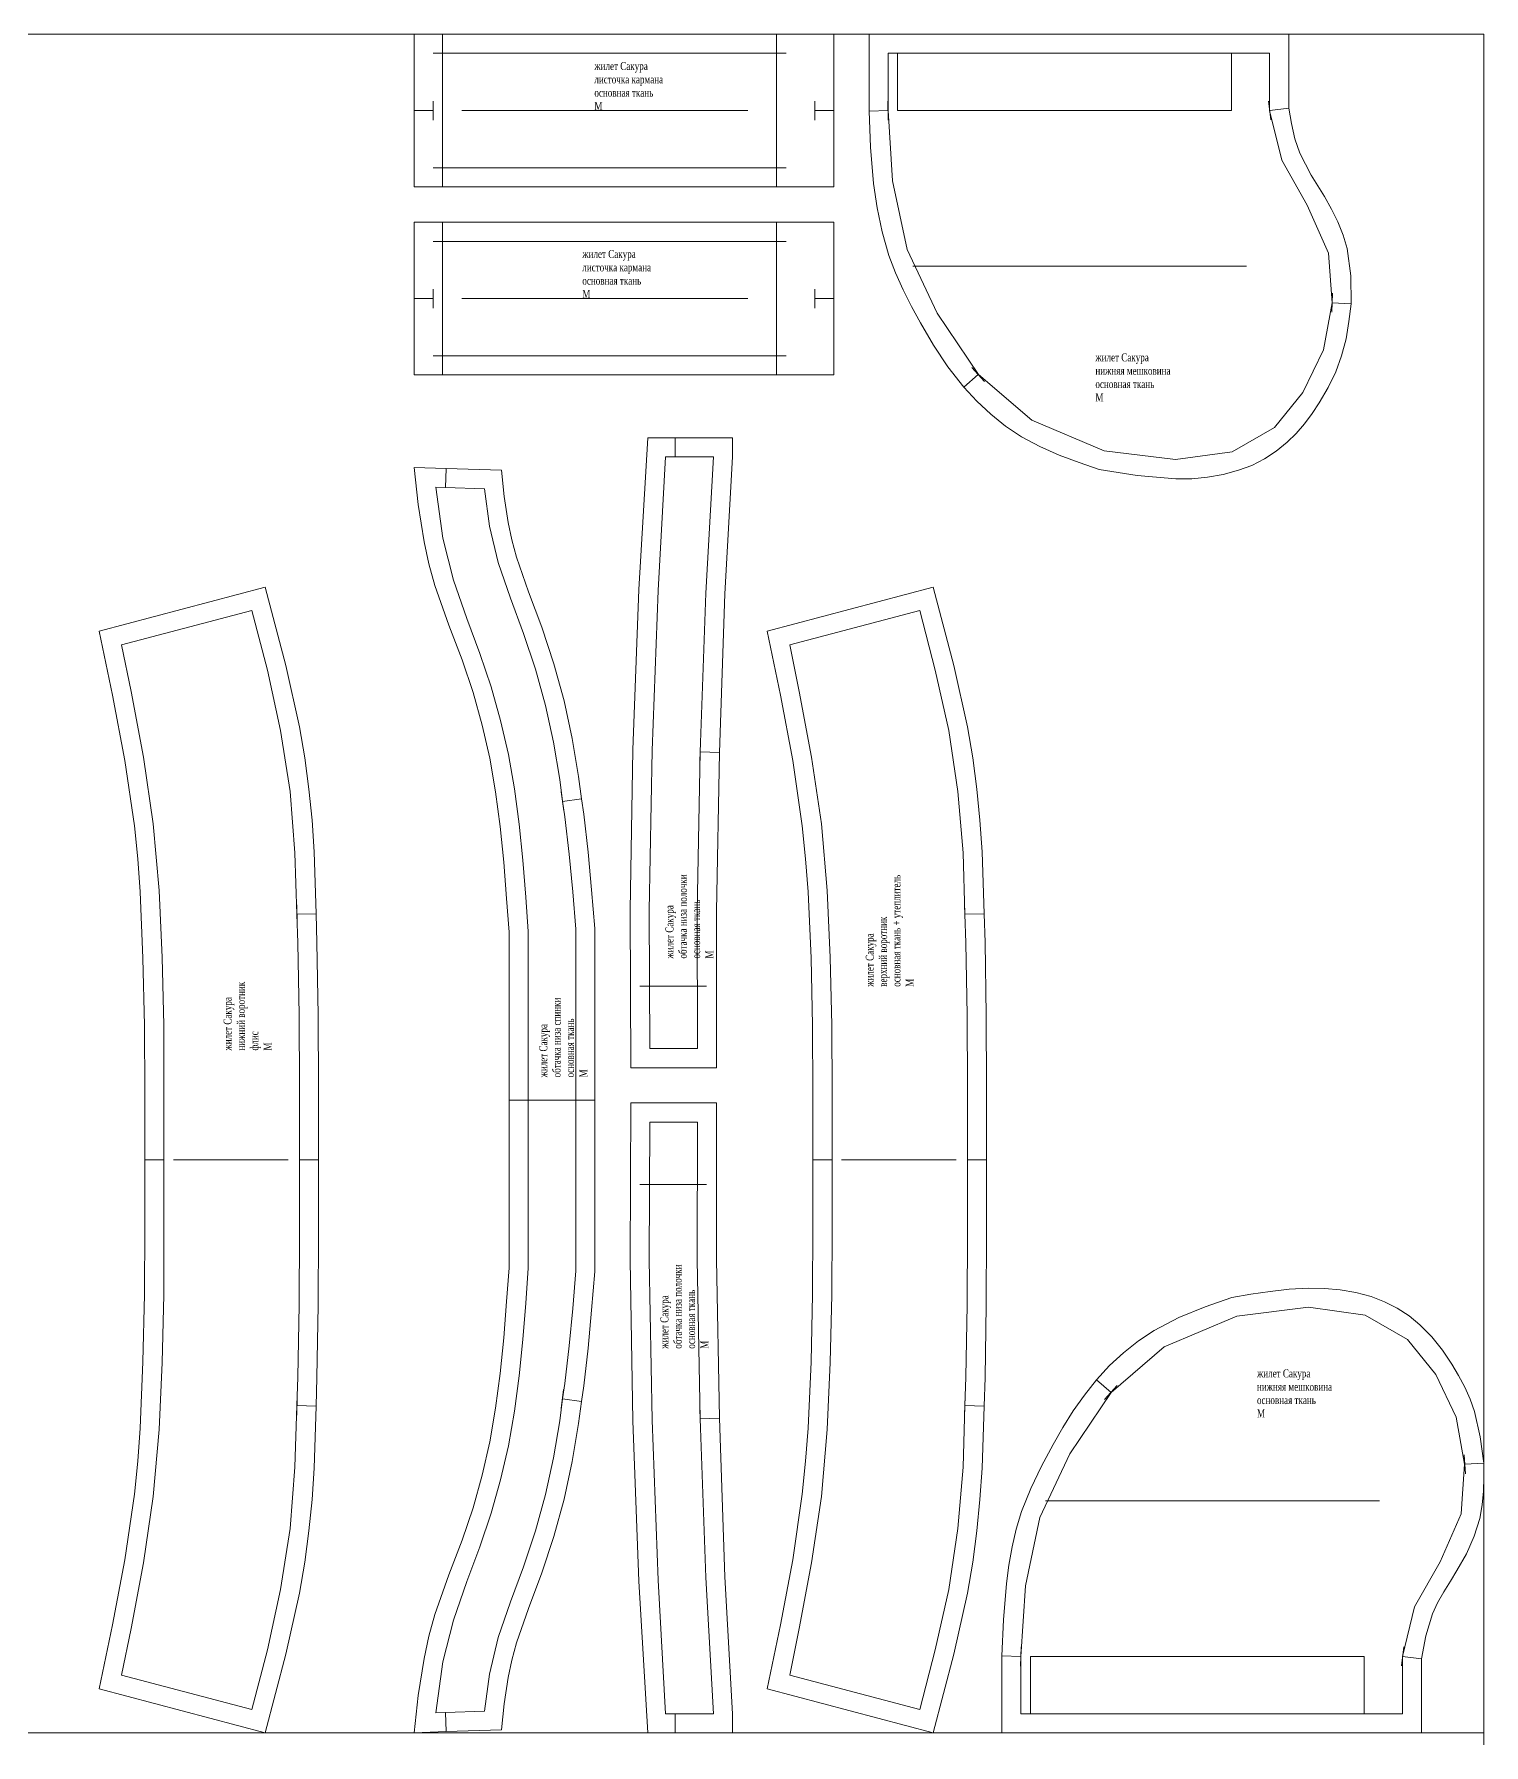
# Model space of a CAD drawing. Header units: inches. Extents: x -3138 to 889, y -4377 to -3481.
# Drawn here: x 130 to 889, y -4377 to -3481 of the extents above; entities that cross this region are included whole.
import ezdxf

# ---------------------------------------------------------------- set-up
doc = ezdxf.new("R2010")
doc.units = ezdxf.units.IN
doc.header["$MEASUREMENT"] = 0
doc.layers.get('0').update_dxf_attribs({"color": 250, "linetype": 'CONTINUOUS', "lineweight": 100})
doc.styles.get("Standard").update_dxf_attribs({"font": 'txt', "width": 0.75})

msp = doc.modelspace()

# ---------------------------------------------------------------- linework, layer by layer
at = {"linetype": 'Continuous', "lineweight": 20}
for points in [[(889.36, -3481.01), (-3137.66, -3481.01)], [(889.36, -3481.01), (-2751.82, -3481.01)], [(329.14, -3481.01), (329.14, -3521.02)], [(329.14, -3481.01), (329.14, -3481.01)], [(344.07, -3481.01), (329.14, -3481.01)], [(344.07, -3481.01), (344.07, -3491)], [(344.07, -3481.01), (344.07, -3481.01)], [(518.98, -3481.01), (344.07, -3481.01)], [(518.98, -3481.01), (518.98, -3491)], [(518.98, -3481.01), (518.98, -3481.01)], [(548.94, -3481.01), (518.98, -3481.01)], [(548.94, -3481.01), (548.94, -3481.01)], [(548.94, -3521.02), (548.94, -3481.01)], [(567.39, -3481.01), (567.39, -3521.26)], [(567.39, -3481.01), (567.39, -3481.01)], [(787.25, -3481.01), (567.39, -3481.01)], [(787.25, -3481.01), (787.25, -3481.01)], [(787.25, -3519.73), (787.25, -3481.01)], [(889.36, -3481.01), (889.36, -4376.66)], [(889.36, -4370.38), (889.36, -3481.01)], [(349.06, -3491), (339.13, -3491)], [(344.07, -3491), (344.07, -3521.02)], [(518.98, -3491), (344.07, -3491)], [(523.97, -3491), (513.98, -3491)], [(518.98, -3521.02), (518.98, -3491)], [(577.38, -3491), (577.38, -3521.02)], [(777.2, -3491), (577.38, -3491)], [(582.37, -3491), (757.23, -3491)], [(582.37, -3491), (582.37, -3491)], [(582.37, -3521.02), (582.37, -3491)], [(757.23, -3491), (757.23, -3521.02)], [(757.23, -3491), (757.23, -3491)], [(777.2, -3521.02), (777.2, -3491)], [(339.13, -3516.03), (339.13, -3526.02)], [(538.95, -3526.02), (538.95, -3516.03)], [(538.95, -3526.02), (538.95, -3516.03)], [(577.2, -3516.03), (577.5, -3526.02)], [(577.2, -3516.03), (577.5, -3526.02)], [(777.85, -3525.9), (776.67, -3516.03)], [(787.25, -3519.73), (777.26, -3521.02)], [(787.25, -3519.73), (787.25, -3519.73)], [(788.72, -3527.78), (787.25, -3519.73)], [(329.14, -3521.02), (339.13, -3521.02)], [(329.14, -3521.02), (329.14, -3560.98)], [(329.14, -3521.02), (329.14, -3521.02)], [(344.07, -3521.02), (344.07, -3550.99)], [(354.05, -3521.02), (503.99, -3521.02)], [(354.05, -3521.02), (354.05, -3521.02)], [(503.99, -3521.02), (354.05, -3521.02)], [(503.99, -3521.02), (503.99, -3521.02)], [(518.98, -3550.99), (518.98, -3521.02)], [(548.94, -3521.02), (538.95, -3521.02)], [(548.94, -3521.02), (538.95, -3521.02)], [(548.94, -3560.98), (548.94, -3521.02)], [(548.94, -3521.02), (548.94, -3521.02)], [(567.39, -3521.26), (577.38, -3521.02)], [(567.39, -3521.26), (577.38, -3521.02)], [(567.39, -3521.26), (568.21, -3540.24)], [(567.39, -3521.26), (567.39, -3521.26)], [(577.38, -3521.02), (579.73, -3557.8)], [(757.23, -3521.02), (582.37, -3521.02)], [(582.37, -3521.02), (582.37, -3521.02)], [(757.23, -3521.02), (757.23, -3521.02)], [(783.61, -3546.99), (777.2, -3521.02)], [(790.48, -3535.71), (788.72, -3527.78)], [(793.01, -3543.29), (790.48, -3535.71)], [(568.21, -3540.24), (569.8, -3559.15)], [(798.94, -3554.87), (793.01, -3543.29)], [(339.13, -3550.99), (349.06, -3550.99)], [(344.07, -3560.98), (344.07, -3550.99)], [(344.07, -3550.99), (518.98, -3550.99)], [(513.98, -3550.99), (523.97, -3550.99)], [(518.98, -3560.98), (518.98, -3550.99)], [(796.88, -3570.49), (783.61, -3546.99)], [(805.87, -3566.03), (798.94, -3554.87)], [(329.14, -3560.98), (344.07, -3560.98)], [(329.14, -3560.98), (329.14, -3560.98)], [(344.07, -3560.98), (518.98, -3560.98)], [(344.07, -3560.98), (344.07, -3560.98)], [(518.98, -3560.98), (548.94, -3560.98)], [(518.98, -3560.98), (518.98, -3560.98)], [(548.94, -3560.98), (548.94, -3560.98)], [(569.8, -3559.15), (571.62, -3571.96)], [(579.73, -3557.8), (587.31, -3593.7)], [(571.62, -3571.96), (574.21, -3584.54)], [(807.99, -3595.7), (796.88, -3570.49)], [(809.58, -3572.55), (805.87, -3566.03)], [(812.98, -3579.31), (809.58, -3572.55)], [(329.14, -3579.48), (329.14, -3619.44)], [(329.14, -3579.48), (329.14, -3579.48)], [(344.07, -3579.48), (329.14, -3579.48)], [(344.07, -3579.48), (344.07, -3589.47)], [(344.07, -3579.48), (344.07, -3579.48)], [(518.98, -3579.48), (344.07, -3579.48)], [(518.98, -3579.48), (518.98, -3589.47)], [(518.98, -3579.48), (518.98, -3579.48)], [(548.94, -3579.48), (518.98, -3579.48)], [(548.94, -3579.48), (548.94, -3579.48)], [(548.94, -3619.44), (548.94, -3579.48)], [(815.74, -3586.18), (812.98, -3579.31)], [(349.06, -3589.47), (339.13, -3589.47)], [(344.07, -3589.47), (344.07, -3619.44)], [(518.98, -3589.47), (344.07, -3589.47)], [(523.97, -3589.47), (513.98, -3589.47)], [(518.98, -3619.44), (518.98, -3589.47)], [(574.21, -3584.54), (577.85, -3596.93)], [(817.8, -3593.29), (815.74, -3586.18)], [(577.85, -3596.93), (581.26, -3605.98)], [(587.31, -3593.7), (603.05, -3627.13)], [(809.87, -3621.61), (807.99, -3595.7)], [(819.68, -3607.57), (817.8, -3593.29)], [(581.26, -3605.98), (585.19, -3614.85)], [(765.16, -3602.4), (590.3, -3602.4)], [(765.16, -3602.4), (765.16, -3602.4)], [(819.92, -3622.2), (819.68, -3607.57)], [(339.13, -3614.44), (339.13, -3624.43)], [(538.95, -3624.43), (538.95, -3614.44)], [(538.95, -3624.43), (538.95, -3614.44)], [(585.19, -3614.85), (589.6, -3623.55)], [(809.69, -3626.6), (810.16, -3616.62)], [(329.14, -3619.44), (339.13, -3619.44)], [(329.14, -3619.44), (329.14, -3659.33)], [(329.14, -3619.44), (329.14, -3619.44)], [(344.07, -3619.44), (344.07, -3649.34)], [(503.99, -3619.44), (354.05, -3619.44)], [(354.05, -3619.44), (503.99, -3619.44)], [(354.05, -3619.44), (354.05, -3619.44)], [(503.99, -3619.44), (503.99, -3619.44)], [(518.98, -3649.34), (518.98, -3619.44)], [(548.94, -3619.44), (538.95, -3619.44)], [(548.94, -3619.44), (538.95, -3619.44)], [(548.94, -3659.33), (548.94, -3619.44)], [(548.94, -3619.44), (548.94, -3619.44)], [(589.6, -3623.55), (594.3, -3632.13)], [(603.05, -3627.13), (624.68, -3659.15)], [(805.35, -3646.23), (809.87, -3621.61)], [(819.92, -3622.2), (809.93, -3621.61)], [(818.74, -3631.36), (819.92, -3622.2)], [(819.92, -3622.2), (819.92, -3622.2)], [(594.3, -3632.13), (601.23, -3643.76)], [(817.21, -3640.47), (818.74, -3631.36)], [(601.23, -3643.76), (608.75, -3655.1)], [(814.92, -3649.34), (817.21, -3640.47)], [(339.13, -3649.34), (349.06, -3649.34)], [(344.07, -3659.33), (344.07, -3649.34)], [(344.07, -3649.34), (518.98, -3649.34)], [(513.98, -3649.34), (523.97, -3649.34)], [(518.98, -3659.33), (518.98, -3649.34)], [(794.59, -3668.55), (805.35, -3646.23)], [(811.81, -3657.8), (814.92, -3649.34)], [(329.14, -3659.33), (344.07, -3659.33)], [(329.14, -3659.33), (329.14, -3659.33)], [(344.07, -3659.33), (518.98, -3659.33)], [(344.07, -3659.33), (344.07, -3659.33)], [(518.98, -3659.33), (548.94, -3659.33)], [(518.98, -3659.33), (518.98, -3659.33)], [(548.94, -3659.33), (548.94, -3659.33)], [(608.75, -3655.1), (617.1, -3665.85)], [(617.1, -3665.85), (624.56, -3659.15)], [(621.27, -3655.45), (627.85, -3662.91)], [(624.68, -3659.15), (652.58, -3683.13)], [(807.81, -3666.03), (811.81, -3657.8)], [(617.1, -3665.85), (623.91, -3673.2)], [(779.79, -3687), (794.59, -3668.55)], [(803.17, -3673.96), (807.81, -3666.03)], [(623.91, -3673.2), (631.14, -3680.01)], [(631.14, -3680.01), (638.95, -3686.24)], [(795.47, -3685.01), (799.47, -3679.54)], [(799.47, -3679.54), (803.17, -3673.96)], [(638.95, -3686.24), (647.24, -3691.76)], [(652.58, -3683.13), (690.48, -3699.17)], [(757.64, -3699.69), (779.79, -3687)], [(786.43, -3694.7), (791.13, -3690.06)], [(791.13, -3690.06), (795.47, -3685.01)], [(451.47, -3692.35), (446.89, -3771.79)], [(451.47, -3692.35), (451.47, -3692.35)], [(465.86, -3692.35), (451.47, -3692.35)], [(465.86, -3692.35), (465.86, -3702.34)], [(465.86, -3692.35), (465.86, -3692.35)], [(495.89, -3692.35), (465.86, -3692.35)], [(495.89, -3692.35), (495.89, -3692.35)], [(495.89, -3702.34), (495.89, -3692.35)], [(647.24, -3691.76), (656.87, -3696.93)], [(656.87, -3696.93), (667.04, -3701.4)], [(780.67, -3699.34), (786.43, -3694.7)], [(329.14, -3707.8), (331.32, -3727.31)], [(329.14, -3707.8), (329.14, -3707.8)], [(345.95, -3708.33), (329.14, -3707.8)], [(460.87, -3702.34), (456.87, -3772.2)], [(470.86, -3702.34), (460.87, -3702.34)], [(465.86, -3702.34), (460.87, -3702.34)], [(485.9, -3702.34), (465.86, -3702.34)], [(481.9, -3773.67), (485.9, -3702.34)], [(491.89, -3774.08), (495.89, -3702.34)], [(495.89, -3702.34), (495.89, -3702.34)], [(667.04, -3701.4), (677.38, -3705.28)], [(677.38, -3705.28), (687.95, -3708.92)], [(690.48, -3699.17), (727.97, -3703.75)], [(727.97, -3703.75), (757.64, -3699.69)], [(760.93, -3709.33), (767.8, -3706.75)], [(767.8, -3706.75), (774.5, -3703.34)], [(774.5, -3703.34), (780.67, -3699.34)], [(345.95, -3708.33), (345.59, -3718.32)], [(345.95, -3708.33), (345.95, -3708.33)], [(374.91, -3709.33), (345.95, -3708.33)], [(374.91, -3709.33), (374.91, -3709.33)], [(376.32, -3723.08), (374.91, -3709.33)], [(687.95, -3708.92), (707.87, -3712.15)], [(707.87, -3712.15), (728.02, -3713.85)], [(728.02, -3713.85), (736.43, -3713.74)], [(736.43, -3713.74), (744.71, -3712.97)], [(744.71, -3712.97), (752.94, -3711.56)], [(752.94, -3711.56), (760.93, -3709.33)], [(350.59, -3718.5), (340.6, -3718.14)], [(340.6, -3718.14), (344.18, -3744.82)], [(345.59, -3718.32), (340.6, -3718.14)], [(365.98, -3718.97), (345.59, -3718.32)], [(368.57, -3738.53), (365.98, -3718.97)], [(378.44, -3736.65), (376.32, -3723.08)], [(331.32, -3727.31), (334.37, -3746.76)], [(373.21, -3757.69), (368.57, -3738.53)], [(380.38, -3745.82), (378.44, -3736.65)], [(334.37, -3746.76), (336.9, -3758.27)], [(344.18, -3744.82), (349.71, -3766.79)], [(382.78, -3754.86), (380.38, -3745.82)], [(336.9, -3758.27), (340.01, -3769.67)], [(379.61, -3776.37), (373.21, -3757.69)], [(389.01, -3772.96), (382.78, -3754.86)], [(251.17, -3770.61), (164.22, -3793.53)], [(251.17, -3770.61), (251.17, -3770.61)], [(262.04, -3811.62), (251.17, -3770.61)], [(340.01, -3769.67), (347.41, -3790.41)], [(349.71, -3766.79), (356.76, -3787)], [(601.06, -3770.61), (514.04, -3793.53)], [(601.06, -3770.61), (601.06, -3770.61)], [(611.87, -3811.62), (601.06, -3770.61)], [(386.49, -3794.82), (379.61, -3776.37)], [(395.95, -3791.53), (389.01, -3772.96)], [(446.89, -3771.79), (443.77, -3855.69)], [(456.87, -3772.2), (453.76, -3855.98)], [(479.02, -3856.8), (481.9, -3773.67)], [(489.01, -3857.1), (491.89, -3774.08)], [(244.07, -3782.77), (175.97, -3800.81)], [(252.29, -3814.03), (244.07, -3782.77)], [(356.76, -3787), (363.63, -3805.22)], [(593.95, -3782.77), (525.85, -3800.81)], [(602.11, -3814.03), (593.95, -3782.77)], [(164.22, -3793.53), (171.15, -3827.13)], [(164.22, -3793.53), (164.22, -3793.53)], [(347.41, -3790.41), (354.23, -3808.57)], [(392.66, -3813.5), (386.49, -3794.82)], [(402.23, -3810.62), (395.95, -3791.53)], [(514.04, -3793.53), (521.09, -3827.13)], [(514.04, -3793.53), (514.04, -3793.53)], [(175.97, -3800.81), (180.96, -3825.19)], [(363.63, -3805.22), (369.56, -3822.73)], [(525.85, -3800.81), (530.85, -3825.19)], [(259.22, -3845.58), (252.29, -3814.03)], [(269.04, -3843.7), (262.04, -3811.62)], [(354.23, -3808.57), (359.99, -3825.66)], [(397.88, -3832.54), (392.66, -3813.5)], [(407.64, -3830.07), (402.23, -3810.62)], [(609.11, -3845.58), (602.11, -3814.03)], [(618.92, -3843.7), (611.87, -3811.62)], [(369.56, -3822.73), (374.44, -3840.29)], [(171.15, -3827.13), (177.61, -3861.21)], [(180.96, -3825.19), (187.43, -3859.51)], [(359.99, -3825.66), (364.81, -3842.76)], [(402.11, -3851.75), (397.88, -3832.54)], [(411.93, -3849.81), (407.64, -3830.07)], [(521.09, -3827.13), (527.44, -3861.21)], [(530.85, -3825.19), (537.25, -3859.51)], [(374.44, -3840.29), (378.55, -3858.1)], [(264.16, -3877.49), (259.22, -3845.58)], [(271.86, -3859.92), (269.04, -3843.7)], [(364.81, -3842.76), (368.74, -3860.04)], [(415.28, -3869.67), (411.93, -3849.81)], [(613.98, -3877.49), (609.11, -3845.58)], [(621.68, -3859.92), (618.92, -3843.7)], [(187.43, -3859.51), (192.54, -3894.41)], [(274.03, -3876.25), (271.86, -3859.92)], [(368.74, -3860.04), (371.74, -3877.72)], [(378.55, -3858.1), (381.67, -3876.19)], [(405.4, -3871.2), (402.11, -3851.75)], [(443.77, -3855.69), (442.3, -3939.71)], [(453.76, -3855.98), (452.29, -3939.82)], [(477.44, -3940.06), (479.02, -3856.8)], [(478.85, -3861.8), (479.14, -3851.81)], [(489.01, -3857.1), (479.02, -3856.8)], [(487.43, -3940.18), (489.01, -3857.1)], [(489.01, -3857.1), (489.01, -3857.1)], [(537.25, -3859.51), (542.42, -3894.41)], [(623.91, -3876.25), (621.68, -3859.92)], [(177.61, -3861.21), (182.61, -3895.58)], [(527.44, -3861.21), (532.43, -3895.58)], [(266.74, -3909.62), (264.16, -3877.49)], [(275.68, -3892.59), (274.03, -3876.25)], [(371.74, -3877.72), (374.21, -3895.88)], [(381.67, -3876.19), (384.14, -3894.7)], [(406.87, -3882.6), (405.4, -3871.2)], [(407.52, -3887.71), (406.17, -3877.78)], [(416.74, -3881.42), (415.28, -3869.67)], [(616.63, -3909.62), (613.98, -3877.49)], [(625.5, -3892.59), (623.91, -3876.25)], [(416.74, -3881.42), (406.87, -3882.77)], [(408.05, -3890.76), (406.87, -3882.6)], [(416.74, -3881.42), (416.74, -3881.42)], [(417.98, -3889.41), (416.74, -3881.42)], [(182.61, -3895.58), (184.37, -3912.8)], [(192.54, -3894.41), (195.59, -3929.42)], [(276.73, -3909.04), (275.68, -3892.59)], [(374.21, -3895.88), (376.09, -3914.5)], [(384.14, -3894.7), (386.07, -3913.56)], [(410.34, -3910.27), (408.05, -3890.76)], [(420.21, -3909.27), (417.98, -3889.41)], [(532.43, -3895.58), (534.19, -3912.8)], [(542.42, -3894.41), (545.53, -3929.42)], [(626.61, -3909.04), (625.5, -3892.59)], [(184.37, -3912.8), (185.72, -3930.07)], [(267.8, -3941.82), (266.74, -3909.62)], [(277.79, -3941.59), (276.73, -3909.04)], [(386.07, -3913.56), (387.6, -3932.89)], [(412.22, -3930.01), (410.34, -3910.27)], [(422.09, -3929.07), (420.21, -3909.27)], [(534.19, -3912.8), (535.55, -3930.07)], [(617.63, -3941.82), (616.63, -3909.62)], [(627.61, -3941.59), (626.61, -3909.04)], [(376.09, -3914.5), (377.61, -3933.54)], [(185.72, -3930.07), (187.13, -3964.79)], [(195.59, -3929.42), (197.12, -3964.44)], [(413.87, -3949.64), (412.22, -3930.01)], [(423.85, -3949.22), (422.09, -3929.07)], [(535.55, -3930.07), (537.01, -3964.79)], [(545.53, -3929.42), (547, -3964.44)], [(267.92, -3946.82), (267.63, -3936.83)], [(377.61, -3933.54), (378.85, -3951.22)], [(387.6, -3932.89), (388.84, -3950.87)], [(442.3, -3939.71), (442.6, -4022.14)], [(452.29, -3939.82), (452.58, -4012.15)], [(477.5, -4012.15), (477.44, -3940.06)], [(487.48, -4022.14), (487.43, -3940.18)], [(617.8, -3946.82), (617.45, -3936.83)], [(277.79, -3941.59), (267.8, -3941.82)], [(268.27, -3956.8), (267.8, -3941.82)], [(277.79, -3941.59), (277.79, -3941.59)], [(278.26, -3956.57), (277.79, -3941.59)], [(413.87, -4039.06), (413.87, -3949.64)], [(423.85, -3949.22), (423.85, -3949.22)], [(423.85, -4039.06), (423.85, -3949.22)], [(627.61, -3941.59), (617.63, -3941.82)], [(618.15, -3956.8), (617.63, -3941.82)], [(627.61, -3941.59), (627.61, -3941.59)], [(628.14, -3956.57), (627.61, -3941.59)], [(268.98, -3994.64), (268.27, -3956.8)], [(278.97, -3994.58), (278.26, -3956.57)], [(378.85, -3951.22), (378.85, -4039.06)], [(378.85, -3951.22), (378.85, -3951.22)], [(388.84, -3950.87), (388.84, -4039.06)], [(618.8, -3994.64), (618.15, -3956.8)], [(628.79, -3994.58), (628.14, -3956.57)], [(187.13, -3964.79), (188.01, -4000.05)], [(187.13, -3964.79), (187.13, -3964.79)], [(197.12, -3964.44), (198, -3999.87)], [(537.01, -3964.79), (537.84, -4000.05)], [(537.01, -3964.79), (537.01, -3964.79)], [(547, -3964.44), (547.83, -3999.87)], [(482.26, -3979.48), (447.3, -3979.48)], [(482.26, -3979.48), (482.26, -3979.48)], [(279.14, -4032.48), (278.97, -3994.58)], [(628.96, -4032.48), (628.79, -3994.58)], [(188.01, -4000.05), (188.19, -4035.24)], [(198, -3999.87), (198.12, -4035.24)], [(269.15, -4032.54), (268.98, -3994.64)], [(537.84, -4000.05), (538.01, -4035.24)], [(547.83, -3999.87), (548, -4035.24)], [(618.98, -4032.54), (618.8, -3994.64)], [(452.58, -4012.15), (477.5, -4012.15)], [(442.6, -4022.14), (487.48, -4022.14)], [(442.6, -4022.14), (442.6, -4022.14)], [(487.48, -4022.14), (487.48, -4022.14)], [(188.19, -4035.24), (188.19, -4070.43)], [(198.12, -4035.24), (198.12, -4070.43)], [(269.15, -4070.43), (269.15, -4032.54)], [(279.14, -4070.43), (279.14, -4032.48)], [(378.85, -4039.06), (388.84, -4039.06)], [(378.85, -4039.06), (378.85, -4126.9)], [(378.85, -4039.06), (378.85, -4039.06)], [(418.86, -4039.06), (383.84, -4039.06)], [(383.84, -4039.06), (418.86, -4039.06)], [(383.84, -4039.06), (383.84, -4039.06)], [(388.84, -4034.07), (388.84, -4044.05)], [(388.84, -4039.06), (388.84, -4127.19)], [(413.87, -4044.05), (413.87, -4034.07)], [(413.87, -4044.05), (413.87, -4034.07)], [(423.85, -4039.06), (413.87, -4039.06)], [(423.85, -4039.06), (413.87, -4039.06)], [(413.87, -4128.48), (413.87, -4039.06)], [(418.86, -4039.06), (418.86, -4039.06)], [(423.85, -4128.89), (423.85, -4039.06)], [(423.85, -4039.06), (423.85, -4039.06)], [(538.01, -4035.24), (538.01, -4070.43)], [(548, -4035.24), (548, -4070.43)], [(618.98, -4070.43), (618.98, -4032.54)], [(628.96, -4070.43), (628.96, -4032.48)], [(442.6, -4040.59), (442.3, -4122.96)], [(487.48, -4040.59), (442.6, -4040.59)], [(442.6, -4040.59), (442.6, -4040.59)], [(487.43, -4122.55), (487.48, -4040.59)], [(487.48, -4040.59), (487.48, -4040.59)], [(452.58, -4050.58), (452.29, -4122.96)], [(477.5, -4050.58), (452.58, -4050.58)], [(477.44, -4122.67), (477.5, -4050.58)], [(198.12, -4065.44), (198.12, -4075.43)], [(269.15, -4075.43), (269.15, -4065.44)], [(269.15, -4075.43), (269.15, -4065.44)], [(548, -4065.44), (548, -4075.43)], [(618.98, -4075.43), (618.98, -4065.44)], [(618.98, -4075.43), (618.98, -4065.44)], [(188.19, -4070.43), (198.12, -4070.43)], [(188.19, -4070.43), (188.19, -4105.63)], [(188.19, -4070.43), (188.19, -4070.43)], [(198.12, -4070.43), (198.12, -4105.75)], [(263.1, -4070.43), (203.11, -4070.43)], [(203.11, -4070.43), (263.1, -4070.43)], [(203.11, -4070.43), (203.11, -4070.43)], [(263.1, -4070.43), (263.1, -4070.43)], [(279.14, -4070.43), (269.15, -4070.43)], [(279.14, -4070.43), (269.15, -4070.43)], [(269.15, -4108.45), (269.15, -4070.43)], [(279.14, -4108.45), (279.14, -4070.43)], [(279.14, -4070.43), (279.14, -4070.43)], [(538.01, -4070.43), (548, -4070.43)], [(538.01, -4070.43), (538.01, -4105.63)], [(538.01, -4070.43), (538.01, -4070.43)], [(548, -4070.43), (548, -4105.75)], [(612.98, -4070.43), (553, -4070.43)], [(553, -4070.43), (612.98, -4070.43)], [(553, -4070.43), (553, -4070.43)], [(612.98, -4070.43), (612.98, -4070.43)], [(628.96, -4070.43), (618.98, -4070.43)], [(628.96, -4070.43), (618.98, -4070.43)], [(618.98, -4108.45), (618.98, -4070.43)], [(628.96, -4108.45), (628.96, -4070.43)], [(628.96, -4070.43), (628.96, -4070.43)], [(447.3, -4083.24), (482.26, -4083.24)], [(447.3, -4083.24), (447.3, -4083.24)], [(188.19, -4105.63), (188.01, -4140.94)], [(198.12, -4105.75), (198, -4141.12)], [(268.98, -4146.23), (269.15, -4108.45)], [(278.97, -4146.4), (279.14, -4108.45)], [(538.01, -4105.63), (537.84, -4140.94)], [(548, -4105.75), (547.83, -4141.12)], [(618.8, -4146.23), (618.98, -4108.45)], [(628.79, -4146.4), (628.96, -4108.45)], [(378.85, -4126.9), (377.61, -4144.58)], [(378.85, -4126.9), (378.85, -4126.9)], [(388.84, -4127.19), (387.6, -4145.35)], [(412.22, -4148.23), (413.87, -4128.48)], [(422.09, -4149.05), (423.85, -4128.89)], [(423.85, -4128.89), (423.85, -4128.89)], [(442.3, -4122.96), (443.77, -4206.98)], [(452.29, -4122.96), (453.76, -4206.74)], [(479.02, -4205.92), (477.44, -4122.67)], [(489.01, -4205.63), (487.43, -4122.55)], [(797.59, -4137.53), (787.43, -4138.12)], [(805.87, -4137.71), (797.59, -4137.53)], [(814.16, -4138.41), (805.87, -4137.71)], [(188.01, -4140.94), (187.13, -4176.19)], [(198, -4141.12), (197.12, -4176.54)], [(268.27, -4184.18), (268.98, -4146.23)], [(278.26, -4184.3), (278.97, -4146.4)], [(377.61, -4144.58), (376.09, -4163.62)], [(387.6, -4145.35), (386.07, -4164.5)], [(537.84, -4140.94), (537.01, -4176.19)], [(547.83, -4141.12), (547, -4176.54)], [(618.15, -4184.18), (618.8, -4146.23)], [(628.14, -4184.3), (628.79, -4146.4)], [(757.4, -4142.47), (743.42, -4147.34)], [(767.39, -4140.76), (757.4, -4142.47)], [(777.44, -4139.24), (767.39, -4140.76)], [(787.43, -4138.12), (777.44, -4139.24)], [(822.38, -4139.82), (814.16, -4138.41)], [(830.43, -4142), (822.38, -4139.82)], [(837.37, -4144.76), (830.43, -4142)], [(843.95, -4148.05), (837.37, -4144.76)], [(410.34, -4167.85), (412.22, -4148.23)], [(420.21, -4168.91), (422.09, -4149.05)], [(729.73, -4152.93), (716.69, -4159.68)], [(760.05, -4152.16), (722.03, -4168.26)], [(743.42, -4147.34), (729.73, -4152.93)], [(797.47, -4147.58), (760.05, -4152.16)], [(827.2, -4151.69), (797.47, -4147.58)], [(849.35, -4164.38), (827.2, -4151.69)], [(850.23, -4151.99), (843.95, -4148.05)], [(855.93, -4156.69), (850.23, -4151.99)], [(376.09, -4163.62), (374.21, -4182.3)], [(386.07, -4164.5), (384.14, -4183.42)], [(716.69, -4159.68), (708.52, -4165.15)], [(864.16, -4182.83), (849.35, -4164.38)], [(862.16, -4163.03), (855.93, -4156.69)], [(867.74, -4169.96), (862.16, -4163.03)], [(408.05, -4187.47), (410.34, -4167.85)], [(417.98, -4188.65), (420.21, -4168.91)], [(700.65, -4171.37), (693.36, -4178.13)], [(722.03, -4168.26), (694.12, -4192.29)], [(708.52, -4165.15), (700.65, -4171.37)], [(872.62, -4177.37), (867.74, -4169.96)], [(187.13, -4176.19), (185.72, -4210.8)], [(187.13, -4176.19), (187.13, -4176.19)], [(197.12, -4176.54), (195.59, -4211.5)], [(374.21, -4182.3), (371.74, -4200.4)], [(537.01, -4176.19), (535.55, -4210.8)], [(537.01, -4176.19), (537.01, -4176.19)], [(547, -4176.54), (545.53, -4211.5)], [(693.36, -4178.13), (686.6, -4185.53)], [(876.2, -4183.3), (872.62, -4177.37)], [(267.8, -4199.05), (268.27, -4184.18)], [(277.79, -4199.4), (278.26, -4184.3)], [(384.14, -4183.42), (381.67, -4201.93)], [(406.17, -4200.58), (407.46, -4190.65)], [(406.87, -4195.52), (408.05, -4187.47)], [(416.74, -4196.93), (417.98, -4188.65)], [(617.63, -4199.05), (618.15, -4184.18)], [(627.61, -4199.4), (628.14, -4184.3)], [(686.6, -4185.53), (680.26, -4193.52)], [(686.6, -4185.53), (694.12, -4192.17)], [(697.41, -4188.47), (690.72, -4195.93)], [(874.85, -4205.16), (864.16, -4182.83)], [(879.38, -4189.41), (876.2, -4183.3)], [(882.2, -4195.64), (879.38, -4189.41)], [(266.74, -4231.36), (267.8, -4199.05)], [(267.63, -4204.04), (267.92, -4194.05)], [(277.79, -4199.4), (267.8, -4199.05)], [(276.73, -4231.89), (277.79, -4199.4)], [(277.79, -4199.4), (277.79, -4199.4)], [(371.74, -4200.4), (368.74, -4218.08)], [(405.4, -4206.98), (406.87, -4195.52)], [(416.74, -4196.93), (406.87, -4195.58)], [(415.28, -4208.45), (416.74, -4196.93)], [(416.74, -4196.93), (416.74, -4196.93)], [(616.63, -4231.36), (617.63, -4199.05)], [(617.45, -4204.04), (617.8, -4194.05)], [(627.61, -4199.4), (617.63, -4199.05)], [(626.61, -4231.89), (627.61, -4199.4)], [(627.61, -4199.4), (627.61, -4199.4)], [(694.12, -4192.29), (672.56, -4224.25)], [(680.26, -4193.52), (674.38, -4201.87)], [(884.49, -4202.1), (882.2, -4195.64)], [(381.67, -4201.93), (378.55, -4220.14)], [(402.11, -4226.49), (405.4, -4206.98)], [(411.93, -4228.31), (415.28, -4208.45)], [(443.77, -4206.98), (446.89, -4290.94)], [(453.76, -4206.74), (456.87, -4290.53)], [(479.14, -4210.92), (478.85, -4200.93)], [(489.01, -4205.63), (479.02, -4205.92)], [(481.9, -4289.06), (479.02, -4205.92)], [(489.01, -4205.63), (489.01, -4205.63)], [(491.89, -4288.65), (489.01, -4205.63)], [(674.38, -4201.87), (668.98, -4210.45)], [(879.32, -4229.78), (874.85, -4205.16)], [(887.54, -4215.44), (884.49, -4202.1)], [(185.72, -4210.8), (184.37, -4228.13)], [(195.59, -4211.5), (192.54, -4246.58)], [(368.74, -4218.08), (364.81, -4235.42)], [(535.55, -4210.8), (534.19, -4228.13)], [(545.53, -4211.5), (542.42, -4246.58)], [(668.98, -4210.45), (663.81, -4219.38)], [(889.36, -4229.25), (887.54, -4215.44)], [(378.55, -4220.14), (374.44, -4237.88)], [(397.88, -4245.64), (402.11, -4226.49)], [(672.56, -4224.25), (656.87, -4257.68)], [(663.81, -4219.38), (657.64, -4230.77)], [(879.73, -4234.77), (879.14, -4224.78)], [(184.37, -4228.13), (182.61, -4245.4)], [(264.16, -4263.5), (266.74, -4231.36)], [(275.68, -4248.28), (276.73, -4231.89)], [(364.81, -4235.42), (359.99, -4252.51)], [(407.64, -4248.05), (411.93, -4228.31)], [(534.19, -4228.13), (532.43, -4245.4)], [(613.98, -4263.5), (616.63, -4231.36)], [(625.5, -4248.28), (626.61, -4231.89)], [(657.64, -4230.77), (652.06, -4242.47)], [(877.44, -4255.75), (879.32, -4229.78)], [(889.36, -4229.25), (879.38, -4229.78)], [(889.36, -4229.25), (889.36, -4229.25)], [(889.36, -4236.53), (889.36, -4229.25)], [(374.44, -4237.88), (369.56, -4255.45)], [(652.06, -4242.47), (647.3, -4254.57)], [(888.54, -4251.1), (889.19, -4243.88)], [(889.19, -4243.88), (889.36, -4236.53)], [(182.61, -4245.4), (177.61, -4279.78)], [(192.54, -4246.58), (187.43, -4281.36)], [(274.03, -4264.68), (275.68, -4248.28)], [(359.99, -4252.51), (354.23, -4269.61)], [(392.66, -4264.68), (397.88, -4245.64)], [(402.23, -4267.56), (407.64, -4248.05)], [(532.43, -4245.4), (527.44, -4279.78)], [(542.42, -4246.58), (537.25, -4281.36)], [(623.91, -4264.68), (625.5, -4248.28)], [(659.87, -4248.99), (834.72, -4248.99)], [(659.87, -4248.99), (659.87, -4248.99)], [(887.37, -4258.1), (888.54, -4251.1)], [(369.56, -4255.45), (363.63, -4273.02)], [(647.3, -4254.57), (644.53, -4263.68)], [(656.87, -4257.68), (649.29, -4293.52)], [(866.45, -4280.83), (877.44, -4255.75)], [(884.37, -4267.5), (887.37, -4258.1)], [(259.22, -4295.4), (264.16, -4263.5)], [(271.86, -4281.01), (274.03, -4264.68)], [(354.23, -4269.61), (347.41, -4287.71)], [(386.49, -4283.42), (392.66, -4264.68)], [(395.95, -4286.71), (402.23, -4267.56)], [(609.11, -4295.4), (613.98, -4263.5)], [(621.68, -4281.01), (623.91, -4264.68)], [(644.53, -4263.68), (642.3, -4273.08)], [(880.26, -4276.6), (884.37, -4267.5)], [(177.61, -4279.78), (171.15, -4313.85)], [(269.04, -4297.28), (271.86, -4281.01)], [(363.63, -4273.02), (356.76, -4291.17)], [(527.44, -4279.78), (521.09, -4313.85)], [(618.92, -4297.28), (621.68, -4281.01)], [(642.3, -4273.08), (640.66, -4282.65)], [(853.11, -4304.39), (866.45, -4280.83)], [(875.32, -4285.36), (880.26, -4276.6)], [(187.43, -4281.36), (180.96, -4315.79)], [(347.41, -4287.71), (340.01, -4308.45)], [(379.61, -4301.87), (386.49, -4283.42)], [(389.01, -4305.22), (395.95, -4286.71)], [(485.9, -4360.39), (481.9, -4289.06)], [(495.89, -4360.39), (491.89, -4288.65)], [(537.25, -4281.36), (530.85, -4315.79)], [(640.66, -4282.65), (639.31, -4292.17)], [(871.86, -4290.94), (875.32, -4285.36)], [(252.29, -4326.96), (259.22, -4295.4)], [(262.04, -4329.25), (269.04, -4297.28)], [(356.76, -4291.17), (349.71, -4311.33)], [(446.89, -4290.94), (451.47, -4370.38)], [(456.87, -4290.53), (460.87, -4360.39)], [(602.11, -4326.96), (609.11, -4295.4)], [(611.87, -4329.25), (618.92, -4297.28)], [(639.31, -4292.17), (637.78, -4311.15)], [(649.29, -4293.52), (646.89, -4330.42)], [(865.16, -4302.28), (868.39, -4296.58)], [(868.39, -4296.58), (871.86, -4290.94)], [(373.21, -4320.43), (379.61, -4301.87)], [(382.78, -4323.31), (389.01, -4305.22)], [(846.77, -4330.42), (853.11, -4304.39)], [(862.45, -4308.1), (865.16, -4302.28)], [(171.15, -4313.85), (164.22, -4347.34)], [(180.96, -4315.79), (175.97, -4340.18)], [(340.01, -4308.45), (336.9, -4319.85)], [(349.71, -4311.33), (344.18, -4333.3)], [(521.09, -4313.85), (514.04, -4347.34)], [(530.85, -4315.79), (525.85, -4340.18)], [(637.78, -4311.15), (636.9, -4330.13)], [(858.99, -4319.61), (862.45, -4308.1)], [(336.9, -4319.85), (334.37, -4331.48)], [(368.57, -4339.65), (373.21, -4320.43)], [(380.38, -4332.3), (382.78, -4323.31)], [(647.06, -4325.43), (646.71, -4335.42)], [(647.06, -4325.43), (646.71, -4335.42)], [(846.24, -4335.36), (847.41, -4325.43)], [(856.7, -4331.6), (858.99, -4319.61)], [(244.07, -4358.21), (252.29, -4326.96)], [(251.17, -4370.38), (262.04, -4329.25)], [(334.37, -4331.48), (331.32, -4350.81)], [(344.18, -4333.3), (340.6, -4359.98)], [(378.44, -4341.47), (380.38, -4332.3)], [(593.95, -4358.21), (602.11, -4326.96)], [(601.06, -4370.38), (611.87, -4329.25)], [(636.9, -4330.13), (646.89, -4330.42)], [(636.9, -4330.13), (646.89, -4330.42)], [(636.9, -4330.13), (636.9, -4370.38)], [(636.9, -4330.13), (636.9, -4330.13)], [(646.89, -4330.42), (646.89, -4360.39)], [(651.88, -4360.39), (651.88, -4330.42)], [(651.88, -4330.42), (826.79, -4330.42)], [(651.88, -4330.42), (651.88, -4330.42)], [(826.79, -4330.42), (826.79, -4360.39)], [(826.79, -4330.42), (826.79, -4330.42)], [(846.77, -4360.39), (846.77, -4330.42)], [(856.7, -4331.6), (846.83, -4330.42)], [(856.7, -4331.6), (856.7, -4331.6)], [(856.7, -4370.38), (856.7, -4331.6)], [(175.97, -4340.18), (244.07, -4358.21)], [(365.98, -4359.09), (368.57, -4339.65)], [(376.32, -4355.16), (378.44, -4341.47)], [(525.85, -4340.18), (593.95, -4358.21)], [(164.22, -4347.34), (251.17, -4370.38)], [(164.22, -4347.34), (164.22, -4347.34)], [(331.32, -4350.81), (329.14, -4370.38)], [(514.04, -4347.34), (601.06, -4370.38)], [(514.04, -4347.34), (514.04, -4347.34)], [(340.6, -4359.98), (350.59, -4359.62)], [(340.6, -4359.98), (345.59, -4359.8)], [(345.59, -4359.8), (365.98, -4359.09)], [(345.95, -4369.79), (345.59, -4359.8)], [(374.91, -4368.85), (376.32, -4355.16)], [(460.87, -4360.39), (470.86, -4360.39)], [(460.87, -4360.39), (465.86, -4360.39)], [(465.86, -4370.38), (465.86, -4360.39)], [(465.86, -4360.39), (485.9, -4360.39)], [(495.89, -4360.39), (495.89, -4360.39)], [(495.89, -4370.38), (495.89, -4360.39)], [(646.89, -4360.39), (846.77, -4360.39)], [(651.88, -4360.39), (651.88, -4360.39)], [(826.79, -4360.39), (651.88, -4360.39)], [(826.79, -4360.39), (826.79, -4360.39)], [(-3137.66, -4370.38), (889.36, -4370.38)], [(-2751.82, -4370.38), (889.36, -4370.38)], [(251.17, -4370.38), (251.17, -4370.38)], [(329.14, -4370.38), (345.95, -4369.79)], [(329.14, -4370.38), (329.14, -4370.38)], [(345.95, -4369.79), (374.91, -4368.85)], [(345.95, -4369.79), (345.95, -4369.79)], [(374.91, -4368.85), (374.91, -4368.85)], [(451.47, -4370.38), (465.86, -4370.38)], [(451.47, -4370.38), (451.47, -4370.38)], [(465.86, -4370.38), (495.89, -4370.38)], [(465.86, -4370.38), (465.86, -4370.38)], [(495.89, -4370.38), (495.89, -4370.38)], [(601.06, -4370.38), (601.06, -4370.38)], [(636.9, -4370.38), (856.7, -4370.38)], [(636.9, -4370.38), (636.9, -4370.38)], [(856.7, -4370.38), (856.7, -4370.38)]]:
    msp.add_lwpolyline(points, dxfattribs=at)

# ---------------------------------------------------------------- texts
at = {"linetype": 'Continuous', "lineweight": 20, "char_height": 4.19, "attachment_point": 1}
for s, insert in [('{\\fTimes New Roman|b0|i0|c204|p18;жилет Сакура\\Pлисточка кармана\\Pосновная ткань\\P\\fTimes New Roman|b0|i0|c0|p34;M}', (423.55, -3495.57)), ('{\\fTimes New Roman|b0|i0|c204|p18;жилет Сакура\\Pлисточка кармана\\Pосновная ткань\\P\\fTimes New Roman|b0|i0|c0|p34;M}', (417.24, -3593.99)), ('{\\fTimes New Roman|b0|i0|c204|p18;жилет Сакура\\Pнижняя мешковина\\Pосновная ткань\\P\\fTimes New Roman|b0|i0|c0|p34;M}', (685.95, -3648.12)), ('{\\fTimes New Roman|b0|i0|c204|p18;жилет Сакура\\Pнижняя мешковина\\Pосновная ткань\\P\\fTimes New Roman|b0|i0|c0|p34;M}', (770.58, -4180.1))]:
    msp.add_mtext(s, dxfattribs=dict(at, insert=insert))
at = {"linetype": 'Continuous', "lineweight": 20, "char_height": 4.19, "attachment_point": 1, "rotation": 90}
for s, insert in [('{\\fTimes New Roman|b0|i0|c204|p18;жилет Сакура\\Pобтачка низа полочки\\Pосновная ткань\\P\\fTimes New Roman|b0|i0|c0|p34;M}', (460.77, -3965.01)), ('{\\fTimes New Roman|b0|i0|c204|p18;жилет Сакура\\Pверхний воротник\\Pосновная ткань + утеплитель\\P\\fTimes New Roman|b0|i0|c0|p34;M}', (565.68, -3979.77)), ('{\\fTimes New Roman|b0|i0|c204|p18;жилет Сакура\\Pнижний воротник\\Pфлис\\P\\fTimes New Roman|b0|i0|c0|p34;M}', (229.38, -4013.16)), ('{\\fTimes New Roman|b0|i0|c204|p18;жилет Сакура\\Pобтачка низа спинки\\Pосновная ткань\\P\\fTimes New Roman|b0|i0|c0|p34;M}', (394.71, -4027.23)), ('{\\fTimes New Roman|b0|i0|c204|p18;жилет Сакура\\Pобтачка низа полочки\\Pосновная ткань\\P\\fTimes New Roman|b0|i0|c0|p34;M}', (458.13, -4169.28))]:
    msp.add_mtext(s, dxfattribs=dict(at, insert=insert))

doc.saveas('drawing.dxf')
